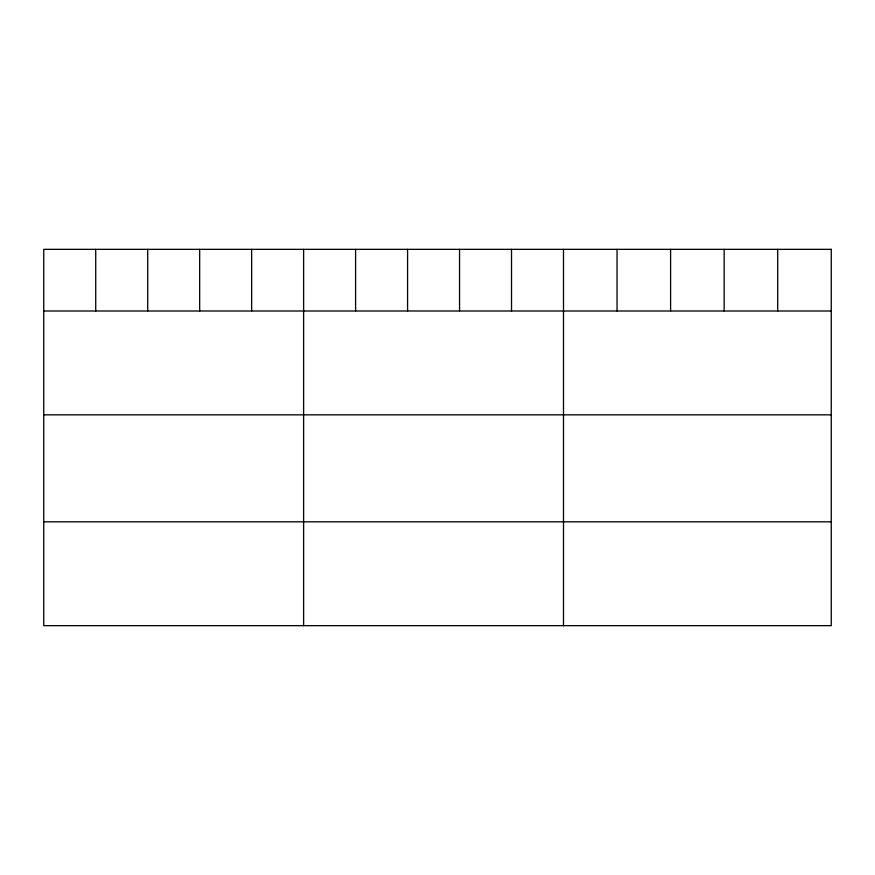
<?xml version="1.0" encoding="UTF-8"?>
<svg xmlns="http://www.w3.org/2000/svg" width="875" height="875" viewBox="0 0 875 875"><rect width="100%" height="100%" fill="white"/><g stroke="black" fill="none" stroke-linecap="round" stroke-linejoin="round"><path stroke-width="1.31" d="M43.75 310.997L831.25 310.997M43.75 414.837L831.25 414.837M43.75 521.817L831.25 521.817M777.7 249.342L777.7 310.997M724.15 249.342L724.15 310.997M670.6 249.342L670.6 310.997M617.05 249.342L617.05 310.997M563.5 249.342L563.5 625.658M511.525 249.342L511.525 310.997M459.55 249.342L459.55 310.997M407.575 249.342L407.575 310.997M355.6 249.342L355.6 310.997M303.625 249.342L303.625 625.658M251.65 249.342L251.65 310.997M199.675 249.342L199.675 310.997M147.7 249.342L147.7 310.997M95.725 249.342L95.725 310.997M831.25 249.342L43.75 249.342L43.75 625.658L831.25 625.658L831.25 249.342"/></g></svg>
